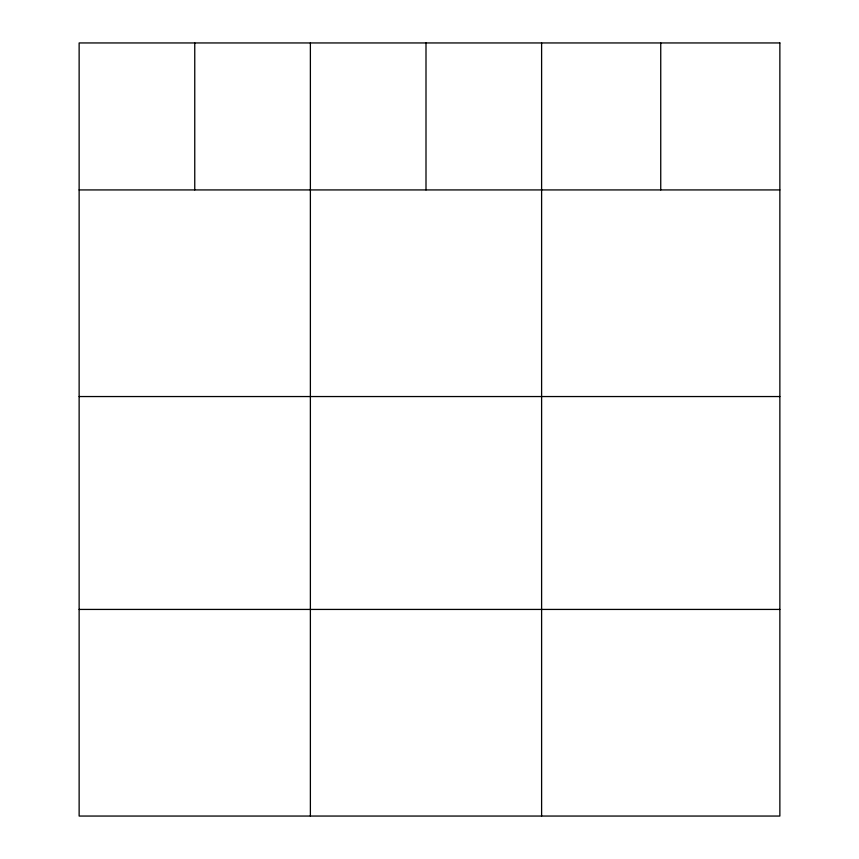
<?xml version="1.0" encoding="UTF-8"?>
<svg xmlns="http://www.w3.org/2000/svg" width="859" height="859" viewBox="0 0 859 859"><rect width="100%" height="100%" fill="white"/><g stroke="black" fill="none" stroke-linecap="round" stroke-linejoin="round"><path stroke-width="1.29" d="M79.135 189.925L779.865 189.925M79.135 396.547L779.865 396.547M79.135 609.428L779.865 609.428M660.743 42.95L660.743 189.925M541.61 42.95L541.61 816.05M426 42.95L426 189.925M310.378 42.95L310.378 816.05M194.757 42.95L194.757 189.925M779.865 42.95L79.135 42.95L79.135 816.05L779.865 816.05L779.865 42.95"/></g></svg>
